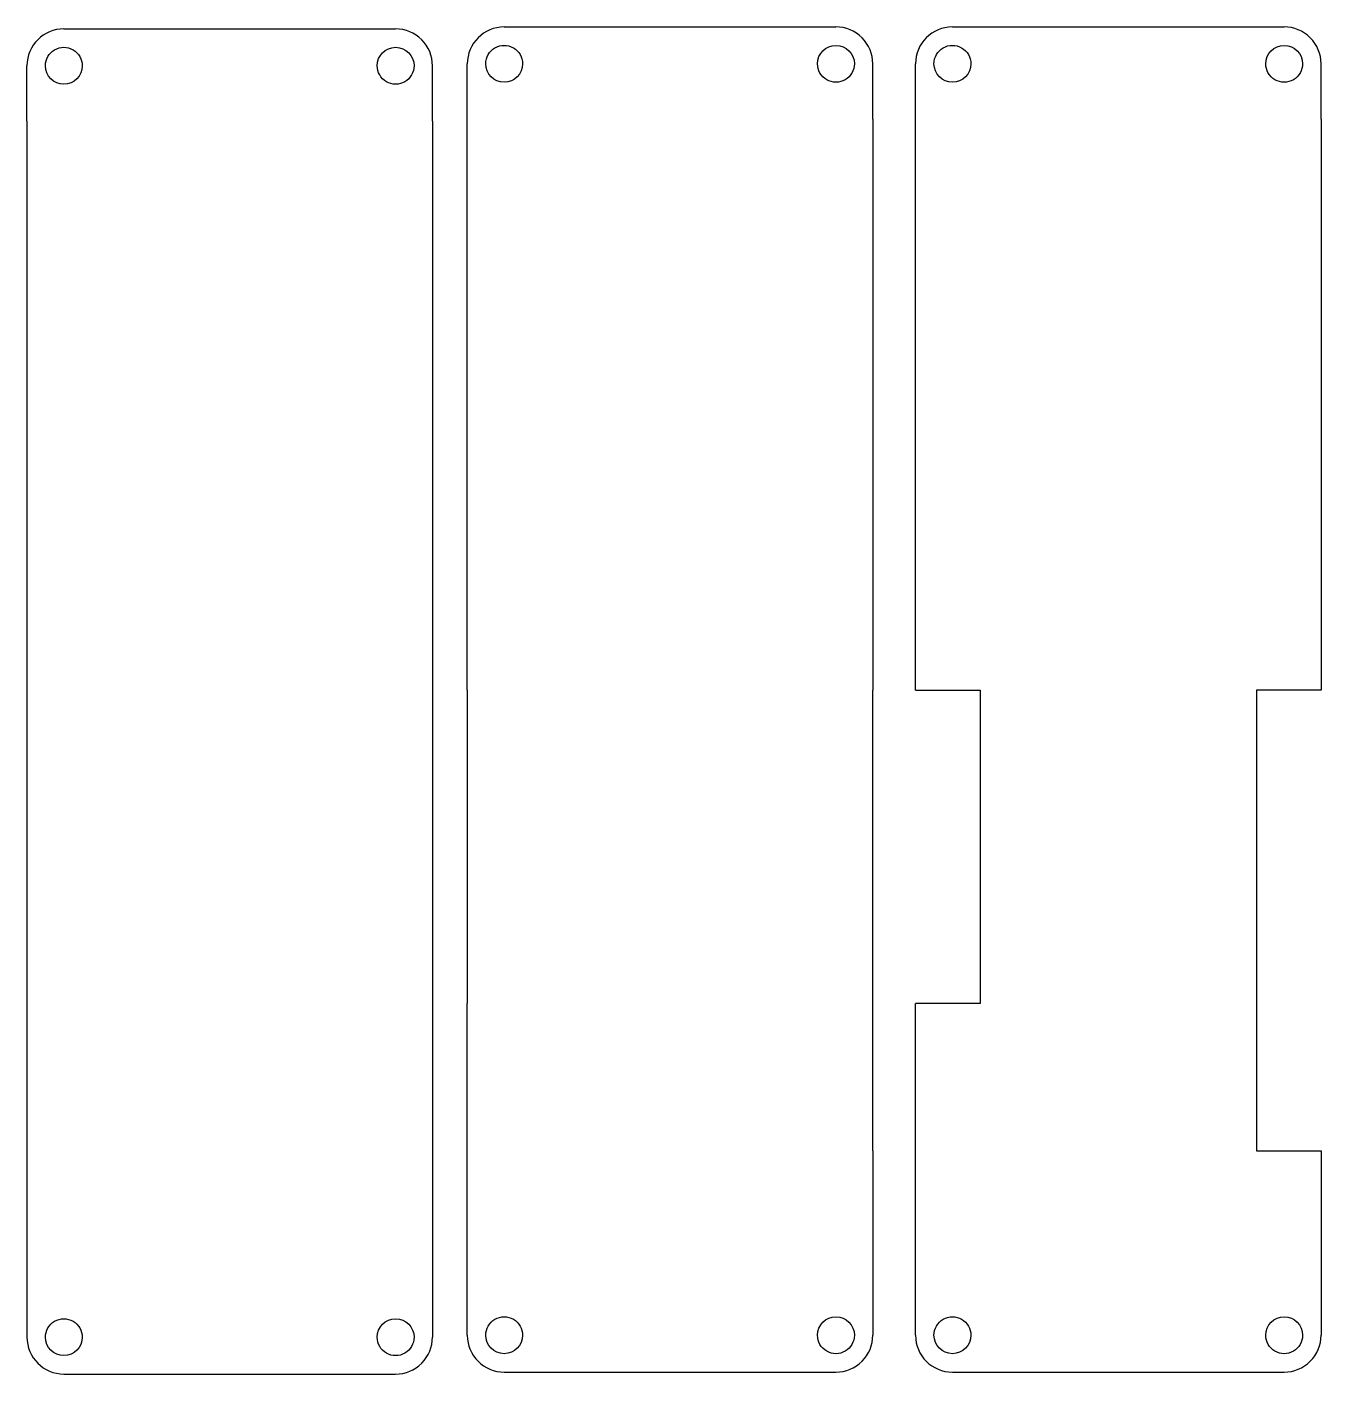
# Model space of a CAD drawing. Extents: x 0 to 89.2, y -95.1 to -2.3.
import ezdxf

# ---------------------------------------------------------------- set-up
doc = ezdxf.new("R2010")
doc.units = 0
doc.layers.get('0').update_dxf_attribs({"linetype": 'CONTINUOUS'})

msp = doc.modelspace()

# ---------------------------------------------------------------- linework, layer by layer
at = {"color": 1}
for p, q in [((2.56286, -2.405441), (25.422859, -2.405441)), ((32.900576, -2.270379), (55.760575, -2.270379)), ((63.783437, -2.270379), (86.643436, -2.270379)), ((0.02286, -7.485441), (0.02286, -4.945441)), ((3.834993, -4.945542), (3.834993, -4.945542)), ((26.694891, -4.945542), (26.694891, -4.945542)), ((27.962859, -7.485441), (27.962859, -4.945441)), ((30.360576, -7.350379), (30.360576, -4.810379)), ((34.172709, -4.81048), (34.172709, -4.81048)), ((57.032607, -4.81048), (57.032607, -4.81048)), ((58.300575, -7.350379), (58.300575, -4.810379)), ((61.243437, -7.350379), (61.243437, -4.810379)), ((65.05557, -4.81048), (65.05557, -4.81048)), ((87.915468, -4.81048), (87.915468, -4.81048)), ((89.183436, -7.350379), (89.183436, -4.810379)), ((30.360576, -8.620379), (30.360576, -7.350379)), ((58.300575, -8.620379), (58.300575, -7.350379)), ((61.243437, -8.620378), (61.243437, -7.350379)), ((89.183436, -8.620378), (89.183436, -7.350379)), ((0.02286, -8.755441), (0.02286, -7.485441)), ((27.962859, -8.755441), (27.962859, -7.485441)), ((0.02286, -8.755441), (0.02286, -92.575438)), ((27.962859, -8.755441), (27.962859, -92.575438)), ((30.360576, -47.990377), (30.360576, -8.620379)), ((58.300575, -8.620379), (58.300575, -47.990377)), ((61.243437, -47.990377), (61.243437, -8.620378)), ((89.183436, -8.620378), (89.183436, -47.990377)), ((30.360576, -47.990377), (30.360576, -69.580377)), ((58.300575, -79.740376), (58.300575, -47.990377)), ((61.243437, -47.990377), (65.688437, -47.990377)), ((65.688437, -47.990377), (65.688437, -69.580377)), ((89.183436, -47.990377), (84.738436, -47.990377)), ((84.738436, -47.990377), (84.738436, -79.740376)), ((30.360576, -92.440376), (30.360576, -69.580377)), ((61.243437, -92.440376), (61.243437, -69.580377)), ((65.688437, -69.580377), (61.243437, -69.580377)), ((58.300575, -79.740376), (58.300575, -92.440376)), ((84.738436, -79.740376), (89.183436, -79.740376)), ((89.183436, -79.740376), (89.183436, -92.440376)), ((3.834993, -92.575438), (3.834993, -92.575438)), ((26.694891, -92.575438), (26.694891, -92.575438)), ((34.172709, -92.440376), (34.172709, -92.440376)), ((57.032607, -92.440376), (57.032607, -92.440376)), ((65.05557, -92.440376), (65.05557, -92.440376)), ((87.915468, -92.440376), (87.915468, -92.440376)), ((2.56286, -95.115438), (25.422859, -95.115438)), ((32.900576, -94.980376), (55.760575, -94.980376)), ((63.783437, -94.980376), (86.643436, -94.980376))]:
    msp.add_line(p, q, dxfattribs=at)
for points in [[(2.564994, -2.405543), (1.162193, -2.405547), (0.025001, -3.542742), (0.025001, -4.945542)], [(27.220942, -3.149491), (26.7446, -2.673149), (26.098541, -2.405543), (25.424891, -2.405543)], [(32.902709, -2.27048), (31.499909, -2.270484), (30.362717, -3.40768), (30.362717, -4.81048)], [(57.558658, -3.014429), (57.082316, -2.538087), (56.436257, -2.27048), (55.762607, -2.27048)], [(63.78557, -2.27048), (62.38277, -2.270484), (61.245578, -3.40768), (61.245578, -4.81048)], [(88.441519, -3.014429), (87.965177, -2.538087), (87.319118, -2.27048), (86.645468, -2.27048)], [(1.929994, -3.84569), (2.322933, -3.618827), (2.807054, -3.618827), (3.199994, -3.84569)], [(24.154891, -4.945542), (24.154891, -4.244141), (24.72349, -3.675543), (25.424891, -3.675543)], [(25.424891, -3.675543), (26.126293, -3.675543), (26.694891, -4.244141), (26.694891, -4.945542)], [(27.964891, -4.945542), (27.964891, -4.271893), (27.697285, -3.625834), (27.220942, -3.149491)], [(31.632709, -4.81048), (31.632709, -4.356753), (31.87477, -3.937492), (32.267709, -3.710628)], [(32.267709, -3.710628), (32.660649, -3.483764), (33.14477, -3.483764), (33.537709, -3.710628)], [(33.537709, -3.710628), (33.930649, -3.937492), (34.172709, -4.356753), (34.172709, -4.81048)], [(54.492607, -4.81048), (54.492607, -4.109079), (55.061205, -3.54048), (55.762607, -3.54048)], [(55.762607, -3.54048), (56.464009, -3.54048), (57.032607, -4.109079), (57.032607, -4.81048)], [(58.302607, -4.81048), (58.302607, -4.13683), (58.035001, -3.490771), (57.558658, -3.014429)], [(62.51557, -4.81048), (62.51557, -4.356753), (62.757631, -3.937492), (63.15057, -3.710628)], [(63.15057, -3.710628), (63.54351, -3.483764), (64.027631, -3.483764), (64.42057, -3.710628)], [(64.42057, -3.710628), (64.81351, -3.937492), (65.05557, -4.356753), (65.05557, -4.81048)], [(85.375468, -4.81048), (85.375468, -4.109079), (85.944066, -3.54048), (86.645468, -3.54048)], [(86.645468, -3.54048), (87.346869, -3.54048), (87.915468, -4.109079), (87.915468, -4.81048)], [(89.185468, -4.81048), (89.185468, -4.13683), (88.917861, -3.490771), (88.441519, -3.014429)], [(1.294994, -4.945542), (1.294994, -4.491815), (1.537054, -4.072554), (1.929994, -3.84569)], [(3.199994, -3.84569), (3.592933, -4.072554), (3.834993, -4.491815), (3.834993, -4.945542)], [(2.564994, -6.215542), (1.863592, -6.215542), (1.294994, -5.646944), (1.294994, -4.945542)], [(3.834993, -4.945542), (3.834993, -5.646944), (3.266395, -6.215542), (2.564994, -6.215542)], [(24.789891, -6.045395), (24.396952, -5.818531), (24.154891, -5.39927), (24.154891, -4.945542)], [(26.694891, -4.945542), (26.694891, -5.39927), (26.452831, -5.818531), (26.059891, -6.045395)], [(32.902709, -6.08048), (32.201308, -6.08048), (31.632709, -5.511882), (31.632709, -4.81048)], [(34.172709, -4.81048), (34.172709, -5.511882), (33.604111, -6.08048), (32.902709, -6.08048)], [(55.127607, -5.910332), (54.734668, -5.683469), (54.492607, -5.264208), (54.492607, -4.81048)], [(57.032607, -4.81048), (57.032607, -5.264208), (56.790546, -5.683469), (56.397607, -5.910332)], [(63.78557, -6.08048), (63.084169, -6.08048), (62.51557, -5.511882), (62.51557, -4.81048)], [(65.05557, -4.81048), (65.05557, -5.511882), (64.486972, -6.08048), (63.78557, -6.08048)], [(86.010468, -5.910332), (85.617529, -5.683469), (85.375468, -5.264207), (85.375468, -4.81048)], [(87.915468, -4.81048), (87.915468, -5.264207), (87.673407, -5.683469), (87.280468, -5.910332)], [(26.059891, -6.045395), (25.666952, -6.272258), (25.182831, -6.272258), (24.789891, -6.045395)], [(56.397607, -5.910332), (56.004668, -6.137196), (55.520546, -6.137196), (55.127607, -5.910332)], [(87.280468, -5.910332), (86.887529, -6.137196), (86.403407, -6.137196), (86.010468, -5.910332)], [(1.294994, -92.575438), (1.294994, -92.121711), (1.537054, -91.70245), (1.929994, -91.475586)], [(1.929994, -91.475586), (2.322933, -91.248722), (2.807054, -91.248722), (3.199994, -91.475586)], [(3.199994, -91.475586), (3.592933, -91.70245), (3.834993, -92.121711), (3.834993, -92.575438)], [(24.154891, -92.575438), (24.154891, -91.874037), (24.72349, -91.305438), (25.424891, -91.305438)], [(25.424891, -91.305438), (26.126293, -91.305438), (26.694891, -91.874037), (26.694891, -92.575438)], [(31.632709, -92.440376), (31.632709, -91.986649), (31.87477, -91.567387), (32.267709, -91.340524)], [(32.267709, -91.340524), (32.660649, -91.11366), (33.14477, -91.11366), (33.537709, -91.340524)], [(33.537709, -91.340524), (33.930649, -91.567387), (34.172709, -91.986649), (34.172709, -92.440376)], [(54.492607, -92.440376), (54.492607, -91.738974), (55.061205, -91.170376), (55.762607, -91.170376)], [(55.762607, -91.170376), (56.464009, -91.170376), (57.032607, -91.738974), (57.032607, -92.440376)], [(62.51557, -92.440376), (62.51557, -91.986649), (62.757631, -91.567387), (63.15057, -91.340524)], [(63.15057, -91.340524), (63.54351, -91.11366), (64.027631, -91.11366), (64.42057, -91.340524)], [(64.42057, -91.340524), (64.81351, -91.567387), (65.05557, -91.986649), (65.05557, -92.440376)], [(85.375468, -92.440376), (85.375468, -91.738974), (85.944066, -91.170376), (86.645468, -91.170376)], [(86.645468, -91.170376), (87.346869, -91.170376), (87.915468, -91.738974), (87.915468, -92.440376)], [(0.025001, -92.575438), (0.025001, -93.978238), (1.162193, -95.115434), (2.564994, -95.115438)], [(2.564994, -93.845438), (1.863592, -93.845438), (1.294994, -93.27684), (1.294994, -92.575438)], [(3.834993, -92.575438), (3.834993, -93.27684), (3.266395, -93.845438), (2.564994, -93.845438)], [(24.789891, -93.67529), (24.396952, -93.448427), (24.154891, -93.029165), (24.154891, -92.575438)], [(26.694891, -92.575438), (26.694891, -93.029165), (26.452831, -93.448427), (26.059891, -93.67529)], [(27.220942, -94.371489), (27.697285, -93.895147), (27.964891, -93.249088), (27.964891, -92.575438)], [(30.362717, -92.440376), (30.362717, -93.843176), (31.499909, -94.980372), (32.902709, -94.980376)], [(32.902709, -93.710376), (32.201308, -93.710376), (31.632709, -93.141778), (31.632709, -92.440376)], [(34.172709, -92.440376), (34.172709, -93.141778), (33.604111, -93.710376), (32.902709, -93.710376)], [(55.127607, -93.540228), (54.734668, -93.313365), (54.492607, -92.894103), (54.492607, -92.440376)], [(57.032607, -92.440376), (57.032607, -92.894103), (56.790546, -93.313365), (56.397607, -93.540228)], [(57.558658, -94.236427), (58.035001, -93.760085), (58.302607, -93.114026), (58.302607, -92.440376)], [(61.245578, -92.440376), (61.245578, -93.843176), (62.38277, -94.980372), (63.78557, -94.980376)], [(63.78557, -93.710376), (63.084169, -93.710376), (62.51557, -93.141777), (62.51557, -92.440376)], [(65.05557, -92.440376), (65.05557, -93.141777), (64.486972, -93.710376), (63.78557, -93.710376)], [(86.010468, -93.540228), (85.617529, -93.313364), (85.375468, -92.894103), (85.375468, -92.440376)], [(87.915468, -92.440376), (87.915468, -92.894103), (87.673407, -93.313364), (87.280468, -93.540228)], [(88.441519, -94.236427), (88.917861, -93.760085), (89.185468, -93.114026), (89.185468, -92.440376)], [(26.059891, -93.67529), (25.666952, -93.902154), (25.182831, -93.902154), (24.789891, -93.67529)], [(56.397607, -93.540228), (56.004668, -93.767092), (55.520546, -93.767092), (55.127607, -93.540228)], [(87.280468, -93.540228), (86.887529, -93.767092), (86.403407, -93.767092), (86.010468, -93.540228)], [(25.424891, -95.115438), (26.098541, -95.115438), (26.7446, -94.847832), (27.220942, -94.371489)], [(55.762607, -94.980376), (56.436257, -94.980376), (57.082316, -94.712769), (57.558658, -94.236427)], [(86.645468, -94.980376), (87.319118, -94.980376), (87.965177, -94.712769), (88.441519, -94.236427)]]:
    msp.add_open_spline(points, degree=3, dxfattribs=at)

doc.saveas('drawing.dxf')
